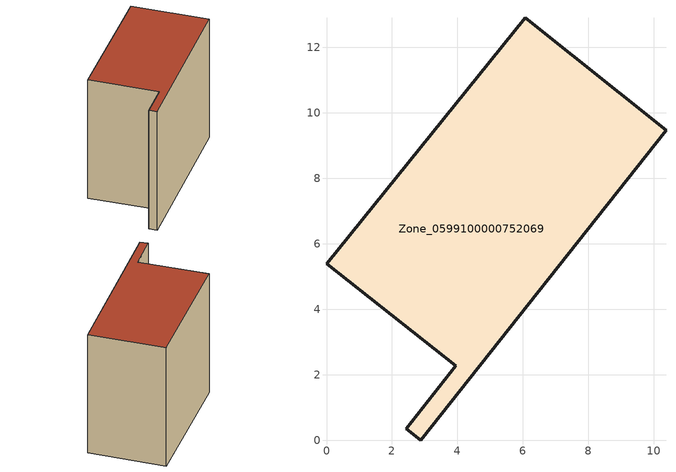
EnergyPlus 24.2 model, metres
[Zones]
Zone_0599100000752069
 floor ground (C_G): 2.43,0.36 3.95,2.27 0,5.39 6.07,12.91 10.37,9.47 2.88,0 z0.47
 wall outside (C_F): 3.95,2.27 2.43,0.36 2.88,0 10.37,9.47 6.07,12.91 0,5.39 3.95,2.27 z0.47:9.84
 roof outside (C_R): 6.07,12.91 0,5.39 3.95,2.27 2.43,0.36 2.88,0 10.37,9.47 z9.84
[BUILDING]
Pand.0599100000752069: North Axis=0; Terrain=City; Loads Convergence Tolerance Value=0.04; Temperature Convergence Tolerance Value=0.4; Solar Distribution=FullExterior; Maximum Number of Warmup Days=25; Minimum Number of Warmup Days=1
[Site:Location]
Rotterdam.The.Hague.AP_ZH_NLD Design_Conditions: Latitude=51.96; Longitude=4.45; Time Zone=1; Elevation=-4.5
[SITE:GROUNDTEMPERATURE:BUILDINGSURFACE]
18, 18, 18, 18, 18, 18, 18, 18, 18, 18, 18, 18
[MATERIAL] Thermal Absorptance=0.9; Solar Absorptance=0.7; Visible Absorptance=0.7
Name | Roughness | Thickness | Conductivity | Density | Specific Heat
G.TI.2006-2014 | MediumSmooth | 0.15 | 0.06 | 540 | 1210
F.TI.2006-2014 | Rough | 0.3 | 0.12 | 1920 | 840
R.TI.2006-2014 | MediumRough | 0.2 | 0.08 | 1500 | 1000
[CONSTRUCTION]
C_G: G.TI.2006-2014
C_F: F.TI.2006-2014
C_R: R.TI.2006-2014
[ZONE]
Zone_0599100000752069: Type=1; Multiplier=1; Ceiling Height=Autocalculate; Volume=Autocalculate; Floor Area=autocalculate; Part of Total Floor Area=Yes
[ZONEINFILTRATION:DESIGNFLOWRATE]
Infil_Zone_0599100000752069: Zone or ZoneList or Space or SpaceList=Zone_0599100000752069; Schedule=AlwaysOn; Design Flow Rate Calculation Method=Flow/Area; Flow Rate per Floor Area=0.0015; Constant Term Coefficient=1; Temperature Term Coefficient=0; Velocity Term Coefficient=0; Velocity Squared Term Coefficient=0
[HVACTEMPLATE:ZONE:IDEALLOADSAIRSYSTEM]
Zone_0599100000752069: Maximum Heating Supply Air Temperature=50; Minimum Cooling Supply Air Temperature=13; Maximum Heating Supply Air Humidity Ratio=0.0156; Minimum Cooling Supply Air Humidity Ratio=0.0077; Heating Limit=NoLimit; Cooling Limit=NoLimit; Dehumidification Control Type=ConstantSensibleHeatRatio; Cooling Sensible Heat Ratio=0.7; Dehumidification Setpoint=60; Humidification Control Type=None; Humidification Setpoint=30; Outdoor Air Method=None; Outdoor Air Flow Rate per Person=0.00944; Outdoor Air Flow Rate per Zone Floor Area=0; Outdoor Air Flow Rate per Zone=0; Demand Controlled Ventilation Type=None; Outdoor Air Economizer Type=NoEconomizer; Heat Recovery Type=None; Sensible Heat Recovery Effectiveness=0.7; Latent Heat Recovery Effectiveness=0.65
[ZONECONTROL:THERMOSTAT]
ThermostatControl_Zone_0599100000752069: Zone or ZoneList=Zone_0599100000752069; Control Type Schedule=DualSetpointControlType; Control 1=Thermostat_Zone_0599100000752069; Temperature Difference Between Cutout And Setpoint=0
[THERMOSTATSETPOINT:DUALSETPOINT]
Thermostat_Zone_0599100000752069: Heating Setpoint Temperature Schedule=HeatingSetpoint_Zone_0599100000752069; Cooling Setpoint Temperature Schedule=CoolingSetpoint_Zone_0599100000752069
[SCHEDULE:COMPACT]
HeatingSetpoint_Zone_0599100000752069: Through: 12/31, For: AllDays, Until: 24:00, 21
CoolingSetpoint_Zone_0599100000752069: Through: 12/31, For: AllDays, Until: 24:00, 24
DualSetpointControlType: Through: 12/31, For: AllDays, Until: 24:00, 4
AlwaysOn: Through: 12/31, For: AllDays, Until: 24:00, 1
